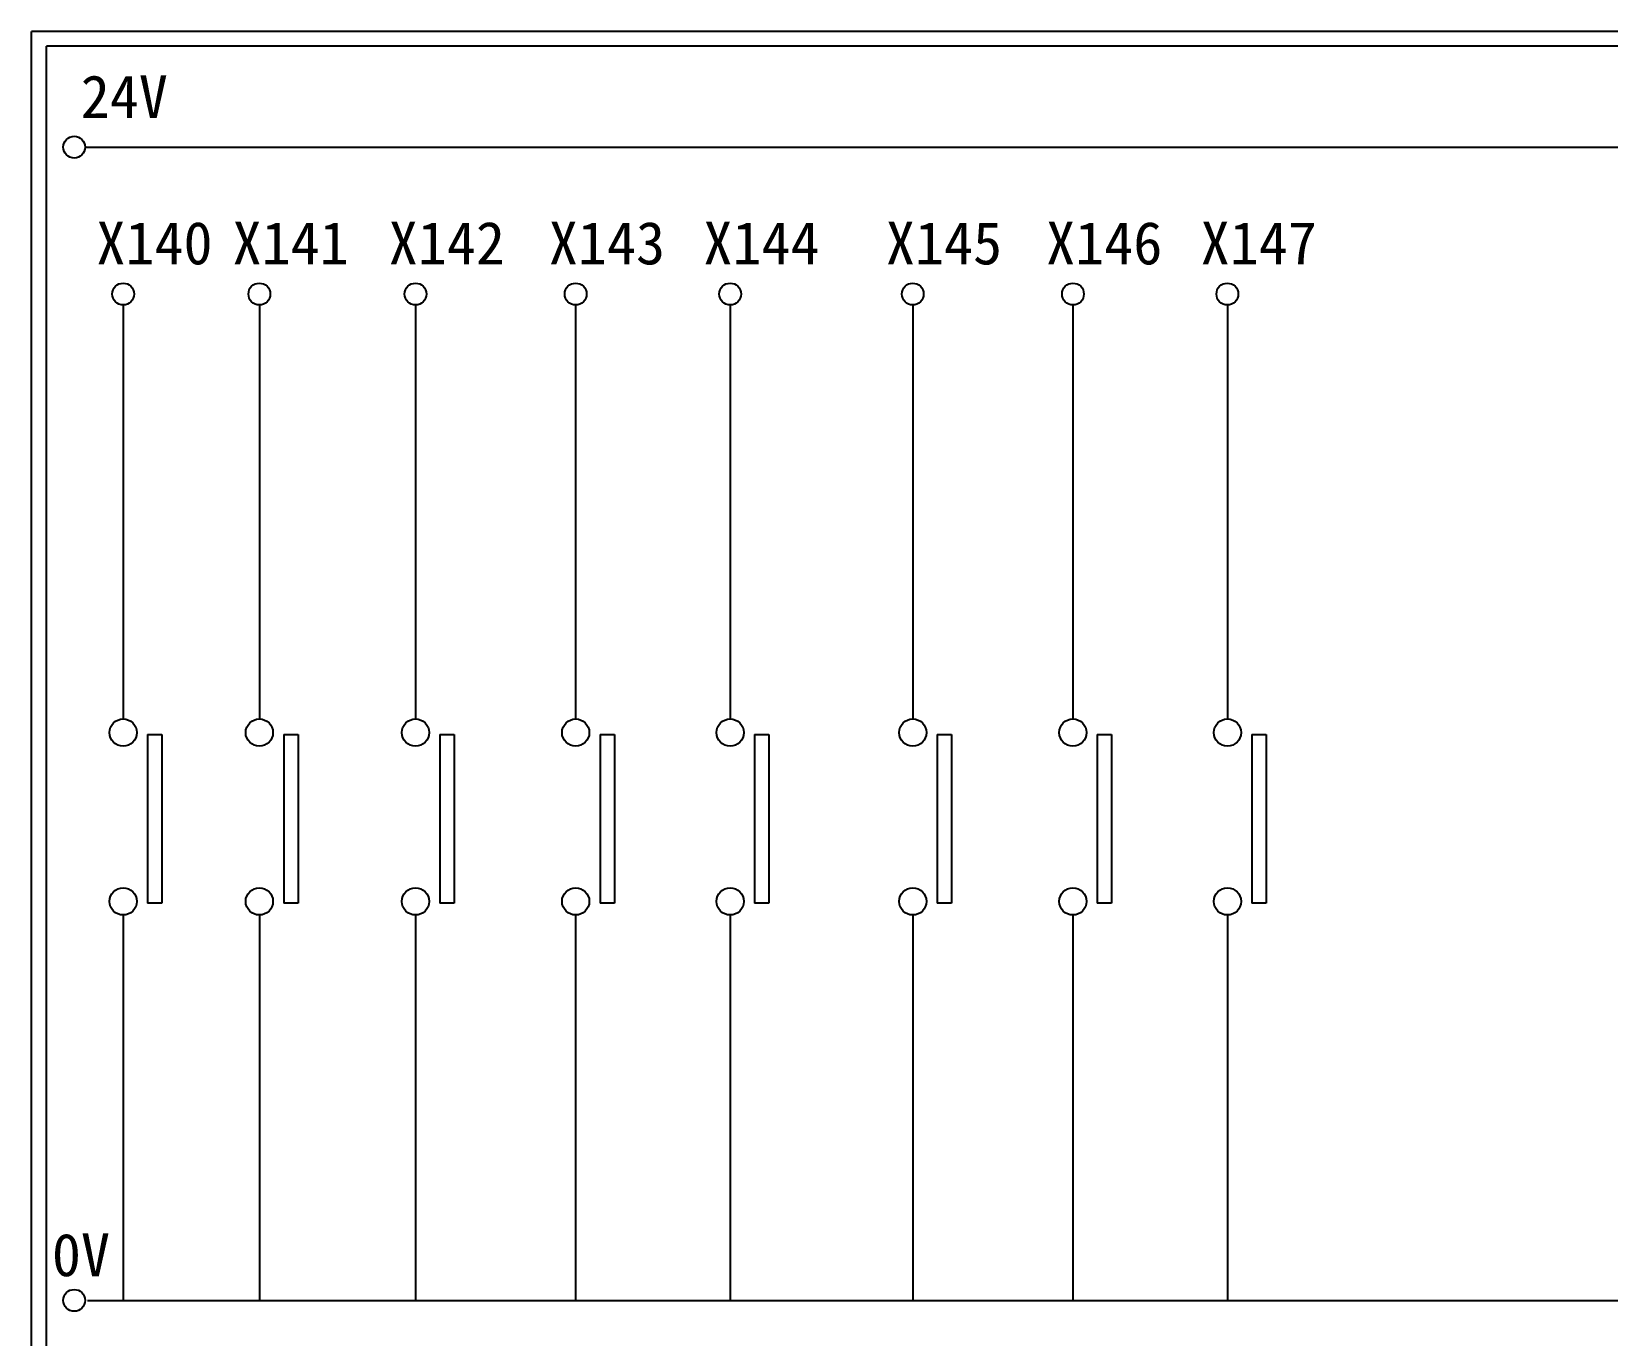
# Model space of a CAD drawing. Extents: x 325 to 612, y 3 to 207.
# Drawn here: x 325.3 to 458.2, y 97 to 207 of the extents above; entities that cross this region are included whole.
import ezdxf

# ---------------------------------------------------------------- set-up
doc = ezdxf.new("R2010")
doc.units = 0
doc.layers.add('圖框層', color=7, linetype='CONTINUOUS')
doc.layers.add('標尺寸層', color=3, linetype='CONTINUOUS')
doc.styles.add('STSL', font='KAIU.TTF')

msp = doc.modelspace()

# ---------------------------------------------------------------- linework, layer by layer
at = {"layer": '圖框層', "color": 7}
for p, q in [((612.32, 206.97), (325.32, 206.97)), ((325.32, 3), (325.32, 206.97)), ((611.07, 205.72), (326.57, 205.72)), ((326.57, 4.25), (326.57, 205.72))]:
    msp.add_line(p, q, dxfattribs=at)
at = {"layer": '標尺寸層', "color": 7}
for p, q in [((329.84, 197.22), (607.44, 197.22)), ((333.05, 183.91), (333.05, 148.99)), ((344.53, 183.91), (344.53, 148.99)), ((357.7, 183.91), (357.7, 148.99)), ((371.2, 183.91), (371.2, 148.99)), ((384.23, 183.91), (384.23, 148.99)), ((399.62, 183.91), (399.62, 148.99)), ((413.13, 183.91), (413.13, 148.99)), ((426.15, 183.91), (426.15, 148.99)), ((333.05, 132.46), (333.05, 99.96)), ((344.53, 132.46), (344.53, 99.96)), ((357.7, 132.46), (357.7, 99.96)), ((371.2, 132.46), (371.2, 99.96)), ((384.23, 132.46), (384.23, 99.96)), ((399.62, 132.46), (399.62, 99.96)), ((413.13, 132.46), (413.13, 99.96)), ((426.15, 132.46), (426.15, 99.96)), ((330.05, 99.96), (607.92, 99.96))]:
    msp.add_line(p, q, dxfattribs=at)
at = {"layer": '標尺寸層'}
for p, q in [((335.1, 147.69), (335.1, 133.45)), ((335.1, 147.69), (336.31, 147.69)), ((336.31, 147.69), (336.31, 133.45)), ((346.58, 147.69), (346.58, 133.45)), ((346.58, 147.69), (347.79, 147.69)), ((347.79, 147.69), (347.79, 133.45)), ((359.75, 147.69), (359.75, 133.45)), ((359.75, 147.69), (360.96, 147.69)), ((360.96, 147.69), (360.96, 133.45)), ((373.26, 147.69), (373.26, 133.45)), ((373.26, 147.69), (374.47, 147.69)), ((374.47, 147.69), (374.47, 133.45)), ((386.28, 147.69), (386.28, 133.45)), ((386.28, 147.69), (387.49, 147.69)), ((387.49, 147.69), (387.49, 133.45)), ((401.68, 147.69), (401.68, 133.45)), ((401.68, 147.69), (402.89, 147.69)), ((402.89, 147.69), (402.89, 133.45)), ((415.18, 147.69), (415.18, 133.45)), ((415.18, 147.69), (416.39, 147.69)), ((416.39, 147.69), (416.39, 133.45)), ((428.21, 147.69), (428.21, 133.45)), ((428.21, 147.69), (429.42, 147.69)), ((429.42, 147.69), (429.42, 133.45)), ((336.31, 133.45), (335.1, 133.45)), ((347.79, 133.45), (346.58, 133.45)), ((360.96, 133.45), (359.75, 133.45)), ((374.47, 133.45), (373.26, 133.45)), ((387.49, 133.45), (386.28, 133.45)), ((402.89, 133.45), (401.68, 133.45)), ((416.39, 133.45), (415.18, 133.45)), ((429.42, 133.45), (428.21, 133.45))]:
    msp.add_line(p, q, dxfattribs=at)
at = {"layer": '標尺寸層', "color": 7}
for centre, radius in [((328.92, 197.22), 0.92), ((333.05, 184.83), 0.92), ((344.53, 184.83), 0.92), ((357.7, 184.83), 0.92), ((357.7, 184.83), 0.92), ((371.2, 184.83), 0.92), ((371.2, 184.83), 0.92), ((384.23, 184.83), 0.92), ((384.23, 184.83), 0.92), ((399.62, 184.83), 0.92), ((399.62, 184.83), 0.92), ((413.13, 184.83), 0.92), ((413.13, 184.83), 0.92), ((426.15, 184.83), 0.92), ((426.15, 184.83), 0.92), ((333.05, 147.84), 1.15), ((344.53, 147.84), 1.15), ((357.7, 147.84), 1.15), ((371.2, 147.84), 1.15), ((384.23, 147.84), 1.15), ((399.62, 147.84), 1.15), ((413.13, 147.84), 1.15), ((426.15, 147.84), 1.15), ((333.05, 133.61), 1.15), ((344.53, 133.61), 1.15), ((357.7, 133.61), 1.15), ((371.2, 133.61), 1.15), ((384.23, 133.61), 1.15), ((399.62, 133.61), 1.15), ((413.13, 133.61), 1.15), ((426.15, 133.61), 1.15), ((328.92, 99.96), 0.92)]:
    msp.add_circle(centre, radius, dxfattribs=at)

# ---------------------------------------------------------------- texts
at = {"layer": '圖框層', "color": 4, "style": 'STSL'}
for s, p in [('24V', (329.47, 199.68)), ('X140', (330.79, 187.33)), ('X141', (342.27, 187.33)), ('X142', (355.44, 187.33)), ('X143', (368.94, 187.33)), ('X144', (381.97, 187.33)), ('X145', (397.36, 187.33)), ('X146', (410.87, 187.33)), ('X147', (423.9, 187.33)), ('0V', (327.04, 102))]:
    msp.add_text(s, height=3.6, dxfattribs=at).set_placement(p)

doc.saveas('drawing.dxf')
